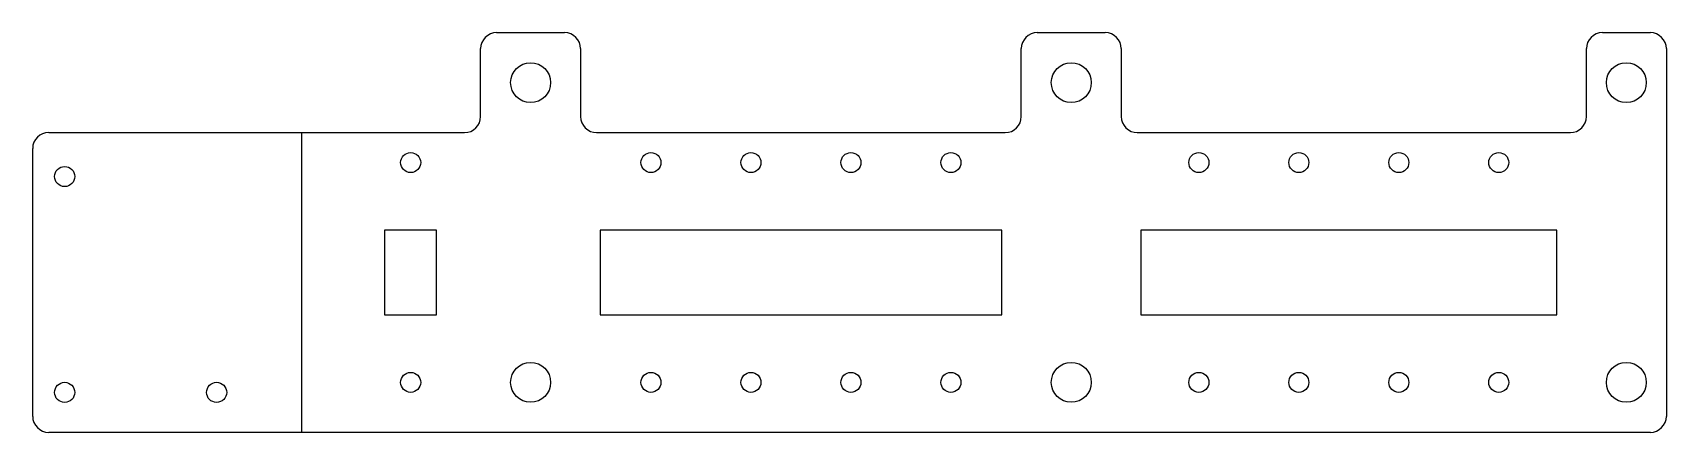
# Model space of a CAD drawing. Header units: millimetres. Extents: x 0 to 259, y 0 to 64.
import ezdxf

# ---------------------------------------------------------------- set-up
doc = ezdxf.new("R2010")
doc.units = ezdxf.units.MM
doc.layers.add('Unfold_Sketch', color=7, linetype='CONTINUOUS')

msp = doc.modelspace()

# ---------------------------------------------------------------- linework, layer by layer
at = {"layer": 'Unfold_Sketch'}
for p, q in [((73.67, 63.5), (84.47, 63.5)), ((159.52, 63.5), (170.32, 63.5)), ((249.25, 63.5), (256.87, 63.5)), ((71.13, 50.16), (71.13, 60.96)), ((87.01, 60.96), (87.01, 50.16)), ((156.98, 50.16), (156.98, 60.96)), ((172.86, 60.96), (172.86, 50.16)), ((246.71, 50.16), (246.71, 60.96)), ((259.41, 60.96), (259.41, 2.54)), ((2.54, 47.62), (41.91, 47.62)), ((41.91, 47.62), (43.51, 47.62)), ((43.51, 47.62), (68.59, 47.62)), ((89.55, 47.62), (154.44, 47.62)), ((175.4, 47.62), (244.17, 47.62)), ((0, 2.54), (0, 45.09)), ((64.15, 32.13), (55.89, 32.13)), ((55.89, 32.13), (55.89, 18.67)), ((64.15, 18.67), (64.15, 32.13)), ((90.12, 32.13), (90.12, 18.67)), ((153.87, 32.13), (90.12, 32.13)), ((153.87, 18.67), (153.87, 32.13)), ((175.97, 32.13), (175.97, 18.67)), ((242.01, 32.13), (175.97, 32.13)), ((242.01, 18.67), (242.01, 32.13)), ((55.89, 18.67), (64.15, 18.67)), ((90.12, 18.67), (153.87, 18.67)), ((175.97, 18.67), (242.01, 18.67)), ((41.91, 0), (2.54, 0)), ((43.51, 0), (41.91, 0)), ((256.87, 0), (43.51, 0))]:
    msp.add_line(p, q, dxfattribs=at)
at = {"layer": 'Unfold_Sketch', "color": 5, "linetype": 'CONTINUOUS', "lineweight": -3}
msp.add_line((42.71, 47.62), (42.71, 0), dxfattribs=at)
at = {"layer": 'Unfold_Sketch'}
for centre, radius in [((79.07, 55.56), 3.17), ((164.92, 55.56), 3.17), ((253.06, 55.56), 3.17), ((60.02, 42.86), 1.59), ((98.18, 42.86), 1.59), ((114.06, 42.86), 1.59), ((129.93, 42.86), 1.59), ((145.81, 42.86), 1.59), ((185.18, 42.86), 1.59), ((201.05, 42.86), 1.59), ((216.93, 42.86), 1.59), ((232.8, 42.86), 1.59), ((5.08, 40.64), 1.6), ((79.07, 7.94), 3.17), ((164.92, 7.94), 3.17), ((253.06, 7.94), 3.17), ((5.08, 6.35), 1.6), ((29.21, 6.35), 1.6), ((60.02, 7.94), 1.59), ((98.18, 7.94), 1.59), ((114.06, 7.94), 1.59), ((129.93, 7.94), 1.59), ((145.81, 7.94), 1.59), ((185.18, 7.94), 1.59), ((201.05, 7.94), 1.59), ((216.93, 7.94), 1.59), ((232.8, 7.94), 1.59)]:
    msp.add_circle(centre, radius, dxfattribs=at)
for centre, start, end in [((73.67, 60.96), 90, 180), ((84.47, 60.96), 0, 90), ((159.52, 60.96), 90, -180), ((170.32, 60.96), 0, 90), ((249.25, 60.96), 90, -180), ((256.87, 60.96), 0, 90), ((68.59, 50.16), -90, 0), ((89.55, 50.16), -180, -90), ((154.44, 50.16), -90, 0), ((175.4, 50.16), 180, -90), ((244.17, 50.16), -90, 0), ((2.54, 45.09), 90, -180), ((2.54, 2.54), 180, -90), ((256.87, 2.54), -90, 0)]:
    msp.add_arc(centre, 2.54, start, end, dxfattribs=at)

doc.saveas('drawing.dxf')
